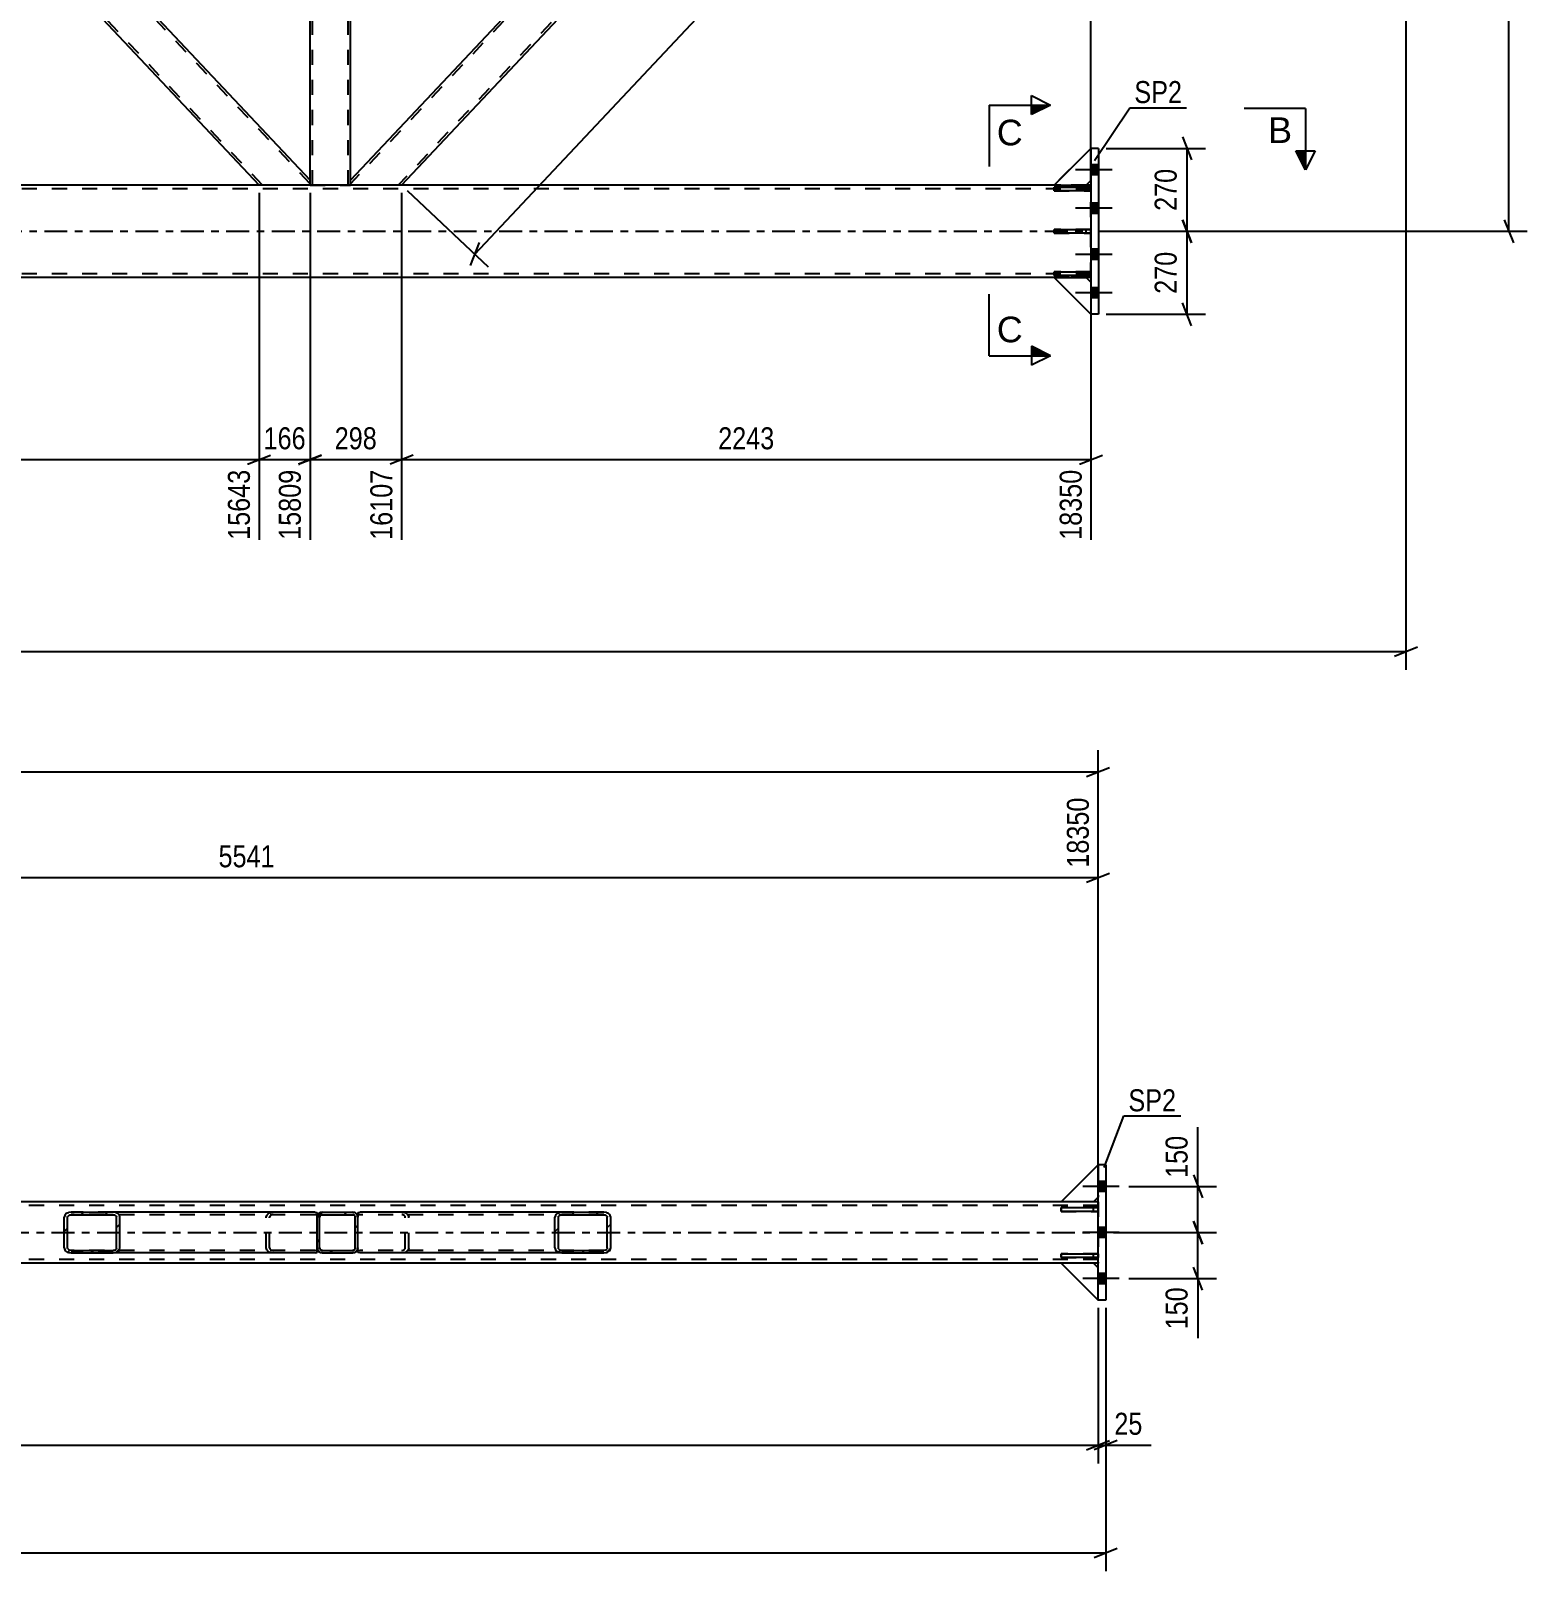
# Model space of a CAD drawing. Header units: millimetres. Extents: x 0 to 1189, y 0 to 841.
# Drawn here: x 717.5 to 912.3, y 331.4 to 532 of the extents above; entities that cross this region are included whole.
import ezdxf

# ---------------------------------------------------------------- set-up
doc = ezdxf.new("R2010")
doc.units = ezdxf.units.MM
doc.linetypes.add('DXK_LINE_DOT2', pattern=[3.9198, 1.9599, -1.9599])
doc.linetypes.add('DXK_LINE_DOT3', pattern=[5.9187, 2.979, -0.9799, 0.9799, -0.9799])
doc.styles.add('Arial', font='ARIAL.TTF', dxfattribs={"height": 0.2})
doc.styles.add('Arial Narrow', font='ARIALN.TTF', dxfattribs={"height": 0.2})

# ---------------------------------------------------------------- blocks, each defined once
blk = doc.blocks.new('Part-405118385-1520 - 1390')
at = {"color": 7, "linetype": 'DXK_LINE_DOT2'}
for p, q in [((759.11, 627.46), (753.83, 627.46)), ((753.83, 626.8), (753.83, 627.46)), ((754.15, 511.86), (754.15, 627.46)), ((758.79, 511.86), (758.79, 627.46)), ((759.11, 626.8), (759.11, 627.46)), ((753.83, 511.86), (753.83, 512.52)), ((753.83, 511.86), (759.11, 511.86)), ((759.11, 511.86), (759.11, 512.52))]:
    blk.add_line(p, q, dxfattribs=at)
at = {"color": 2, "linetype": 'Continuous'}
for p, q in [((753.83, 512.52), (753.83, 626.8)), ((759.11, 512.52), (759.11, 626.8))]:
    blk.add_line(p, q, dxfattribs=at)
blk = doc.blocks.new('Part-405118385-1599 - 1390')
at = {"color": 2, "linetype": 'Continuous'}
for p, q in [((850.67, 506.1), (855.47, 506.1)), ((850.67, 505.62), (850.67, 506.1)), ((855.47, 505.62), (850.67, 505.62)), ((855.47, 506.1), (855.47, 505.62))]:
    blk.add_line(p, q, dxfattribs=at)
at = {"color": 7, "linetype": 'DXK_LINE_DOT2'}
blk.add_line((854.87, 505.62), (854.87, 506.1), dxfattribs=at)
blk = doc.blocks.new('Part-405118385-1535 - 1390')
at = {"color": 7, "linetype": 'DXK_LINE_DOT2'}
for p, q in [((855.47, 511.86), (159.11, 511.86)), ((854.87, 511.86), (850.67, 511.86)), ((855.47, 499.86), (855.47, 511.86)), ((855.47, 511.38), (121.47, 511.38)), ((855.47, 500.34), (121.47, 500.34)), ((855.47, 499.86), (140.72, 499.86)), ((854.87, 499.86), (850.67, 499.86))]:
    blk.add_line(p, q, dxfattribs=at)
at = {"color": 2, "linetype": 'Continuous'}
for p, q in [((850.67, 511.86), (638.47, 511.86)), ((855.47, 511.86), (854.87, 511.86)), ((850.67, 499.86), (168.63, 499.86)), ((855.47, 499.86), (854.87, 499.86))]:
    blk.add_line(p, q, dxfattribs=at)
at = {"color": 7, "linetype": 'DXK_LINE_DOT3'}
blk.add_line((121.47, 505.86), (855.47, 505.86), dxfattribs=at)
blk = doc.blocks.new('Part-405118385-1639 - 1390')
at = {"color": 2, "linetype": 'Continuous'}
for p, q in [((856.47, 516.66), (855.47, 516.66)), ((855.47, 516.66), (855.47, 495.06)), ((856.47, 516.66), (856.47, 495.06)), ((856.47, 495.06), (855.47, 495.06))]:
    blk.add_line(p, q, dxfattribs=at)
blk = doc.blocks.new('Part-405118385-1590 - 1390')
at = {"color": 2, "linetype": 'Continuous'}
for p, q in [((855.47, 516.66), (850.67, 511.86)), ((850.67, 511.86), (854.87, 511.86)), ((854.87, 511.86), (855.47, 512.46))]:
    blk.add_line(p, q, dxfattribs=at)
at = {"color": 7, "linetype": 'DXK_LINE_DOT2'}
blk.add_line((855.47, 512.46), (855.47, 516.66), dxfattribs=at)
blk = doc.blocks.new('Part-405118385-1591 - 1390')
at = {"color": 7, "linetype": 'DXK_LINE_DOT2'}
for p, q in [((855.47, 516.66), (850.67, 511.86)), ((855.47, 512.46), (855.47, 516.66)), ((850.67, 511.86), (854.87, 511.86)), ((854.87, 511.86), (855.47, 512.46))]:
    blk.add_line(p, q, dxfattribs=at)
blk = doc.blocks.new('Part-405118385-1592 - 1390')
at = {"color": 2, "linetype": 'Continuous'}
for p, q in [((855.47, 495.06), (850.67, 499.86)), ((850.67, 499.86), (854.87, 499.86)), ((854.87, 499.86), (855.47, 499.26))]:
    blk.add_line(p, q, dxfattribs=at)
at = {"color": 7, "linetype": 'DXK_LINE_DOT2'}
blk.add_line((855.47, 499.26), (855.47, 495.06), dxfattribs=at)
blk = doc.blocks.new('Part-405118385-1593 - 1390')
at = {"color": 7, "linetype": 'DXK_LINE_DOT2'}
for p, q in [((850.67, 499.86), (854.87, 499.86)), ((855.47, 495.06), (850.67, 499.86)), ((854.87, 499.86), (855.47, 499.26)), ((855.47, 499.26), (855.47, 495.06))]:
    blk.add_line(p, q, dxfattribs=at)
blk = doc.blocks.new('Part-405118385-1594 - 1390')
at = {"color": 7, "linetype": 'DXK_LINE_DOT2'}
for p, q in [((855.47, 500.6), (850.67, 500.6)), ((850.67, 500.6), (850.67, 500.12)), ((850.67, 500.12), (855.47, 500.12)), ((854.87, 500.12), (854.87, 500.6)), ((855.47, 500.12), (855.47, 500.6))]:
    blk.add_line(p, q, dxfattribs=at)
blk = doc.blocks.new('Part-405118385-1595 - 1390')
at = {"color": 7, "linetype": 'DXK_LINE_DOT2'}
for p, q in [((855.47, 511.6), (850.67, 511.6)), ((850.67, 511.6), (850.67, 511.12)), ((854.87, 511.12), (854.87, 511.6)), ((855.47, 511.12), (855.47, 511.6)), ((850.67, 511.12), (855.47, 511.12))]:
    blk.add_line(p, q, dxfattribs=at)
blk = doc.blocks.new('Part-405118385-1596 - 1390')
at = {"color": 7, "linetype": 'DXK_LINE_DOT2'}
for p, q in [((855.47, 506.1), (850.67, 506.1)), ((850.67, 506.1), (850.67, 505.62)), ((850.67, 505.62), (855.47, 505.62)), ((854.87, 505.62), (854.87, 506.1)), ((855.47, 505.62), (855.47, 506.1))]:
    blk.add_line(p, q, dxfattribs=at)
blk = doc.blocks.new('Part-405118385-1597 - 1390')
at = {"color": 2, "linetype": 'Continuous'}
for p, q in [((850.67, 500.6), (855.47, 500.6)), ((850.67, 500.12), (850.67, 500.6)), ((855.47, 500.12), (850.67, 500.12)), ((855.47, 500.6), (855.47, 500.12))]:
    blk.add_line(p, q, dxfattribs=at)
at = {"color": 7, "linetype": 'DXK_LINE_DOT2'}
blk.add_line((854.87, 500.12), (854.87, 500.6), dxfattribs=at)
blk = doc.blocks.new('Part-405118385-1598 - 1390')
at = {"color": 2, "linetype": 'Continuous'}
for p, q in [((850.67, 511.6), (855.47, 511.6)), ((850.67, 511.12), (850.67, 511.6)), ((855.47, 511.6), (855.47, 511.12)), ((855.47, 511.12), (850.67, 511.12))]:
    blk.add_line(p, q, dxfattribs=at)
at = {"color": 7, "linetype": 'DXK_LINE_DOT2'}
blk.add_line((854.87, 511.12), (854.87, 511.6), dxfattribs=at)
blk = doc.blocks.new('Part-405118385-1654 - 1390')
at = {"color": 2, "linetype": 'Continuous'}
for p, q in [((700.1, 569.66), (696.47, 565.8)), ((753.83, 512.52), (700.1, 569.66)), ((747.2, 511.86), (696.47, 565.8)), ((753.83, 511.86), (753.83, 512.52))]:
    blk.add_line(p, q, dxfattribs=at)
at = {"color": 7, "linetype": 'DXK_LINE_DOT2'}
for p, q in [((753.83, 512.05), (699.88, 569.42)), ((696.69, 566.04), (696.71, 566.06)), ((747.64, 511.86), (696.69, 566.04)), ((753.83, 511.86), (747.2, 511.86))]:
    blk.add_line(p, q, dxfattribs=at)
blk = doc.blocks.new('Part-405118385-1749 - 1390')
at = {"color": 7, "linetype": 'DXK_LINE_DOT2'}
for p, q in [((867.64, 627.46), (759.11, 512.05)), ((873.83, 627.26), (765.3, 511.86)), ((873.83, 627.46), (867.2, 627.46)), ((816.47, 573.51), (812.85, 569.66)), ((765.74, 511.86), (759.11, 511.86))]:
    blk.add_line(p, q, dxfattribs=at)
at = {"color": 2, "linetype": 'Continuous'}
for p, q in [((873.83, 626.8), (765.74, 511.86)), ((867.2, 627.46), (816.47, 573.51)), ((873.83, 626.8), (873.83, 627.46)), ((812.85, 569.66), (759.11, 512.52)), ((759.11, 511.86), (759.11, 512.52))]:
    blk.add_line(p, q, dxfattribs=at)
blk = doc.blocks.new('Part-405118385-1759 - 1390')
at = {"color": 7, "linetype": 'DXK_LINE_DOT2'}
for p, q in [((747.64, 627.46), (639.11, 512.05)), ((753.83, 627.26), (645.3, 511.86)), ((753.83, 627.46), (747.2, 627.46)), ((696.47, 573.51), (692.85, 569.66)), ((700.1, 569.66), (696.47, 565.8)), ((645.74, 511.86), (639.11, 511.86))]:
    blk.add_line(p, q, dxfattribs=at)
at = {"color": 2, "linetype": 'Continuous'}
for p, q in [((747.2, 627.46), (696.47, 573.51)), ((753.83, 626.8), (700.1, 569.66)), ((753.83, 626.8), (753.83, 627.46)), ((692.85, 569.66), (639.11, 512.52)), ((696.47, 565.8), (645.74, 511.86)), ((639.11, 511.86), (639.11, 512.52))]:
    blk.add_line(p, q, dxfattribs=at)
blk = doc.blocks.new('Bolt-405118385-1810 - 1390')
at = {"linetype": 'Continuous'}
for points in [[(855.47, 514.52), (855.47, 513.2), (856.47, 513.2), (856.47, 514.52)], [(855.47, 514.52), (855.47, 513.2), (856.47, 513.2), (856.47, 514.52)], [(855.47, 514.52), (855.47, 513.2), (856.47, 513.2), (856.47, 514.52)], [(855.47, 509.52), (855.47, 508.2), (856.47, 508.2), (856.47, 509.52)], [(855.47, 509.52), (855.47, 508.2), (856.47, 508.2), (856.47, 509.52)], [(855.47, 503.52), (855.47, 502.2), (856.47, 502.2), (856.47, 503.52)], [(855.47, 503.52), (855.47, 502.2), (856.47, 502.2), (856.47, 503.52)], [(855.47, 498.52), (855.47, 497.2), (856.47, 497.2), (856.47, 498.52)], [(855.47, 498.52), (855.47, 497.2), (856.47, 497.2), (856.47, 498.52)], [(855.47, 498.52), (855.47, 497.2), (856.47, 497.2), (856.47, 498.52)]]:
    blk.add_hatch(color=1, dxfattribs=at).paths.add_polyline_path(points)
at = {"color": 1, "linetype": 'Continuous'}
for p, q in [((858.23, 513.86), (853.47, 513.86)), ((858.23, 513.86), (853.47, 513.86)), ((858.23, 513.86), (853.47, 513.86)), ((856.47, 514.52), (855.47, 514.52)), ((856.47, 514.52), (855.47, 514.52)), ((856.47, 514.52), (855.47, 514.52)), ((856.47, 513.2), (855.47, 513.2)), ((856.47, 513.2), (855.47, 513.2)), ((856.47, 513.2), (855.47, 513.2)), ((856.47, 509.52), (855.47, 509.52)), ((856.47, 509.52), (855.47, 509.52)), ((858.23, 508.86), (853.47, 508.86)), ((858.23, 508.86), (853.47, 508.86)), ((856.47, 508.2), (855.47, 508.2)), ((856.47, 508.2), (855.47, 508.2)), ((856.47, 503.52), (855.47, 503.52)), ((856.47, 503.52), (855.47, 503.52)), ((858.23, 502.86), (853.47, 502.86)), ((858.23, 502.86), (853.47, 502.86)), ((856.47, 502.2), (855.47, 502.2)), ((856.47, 502.2), (855.47, 502.2)), ((858.23, 497.86), (853.47, 497.86)), ((858.23, 497.86), (853.47, 497.86)), ((858.23, 497.86), (853.47, 497.86)), ((856.47, 498.52), (855.47, 498.52)), ((856.47, 498.52), (855.47, 498.52)), ((856.47, 498.52), (855.47, 498.52)), ((856.47, 497.2), (855.47, 497.2)), ((856.47, 497.2), (855.47, 497.2)), ((856.47, 497.2), (855.47, 497.2))]:
    blk.add_line(p, q, dxfattribs=at)
blk = doc.blocks.new('Part-405118385-3850 - 3654')
at = {"color": 2, "linetype": 'Continuous'}
for p, q in [((856.4, 366.69), (856.4, 384.29)), ((857.4, 384.29), (856.4, 384.29)), ((857.4, 384.29), (857.4, 366.69)), ((857.4, 366.69), (856.4, 366.69))]:
    blk.add_line(p, q, dxfattribs=at)
blk = doc.blocks.new('Part-405118385-3807 - 3654')
at = {"linetype": 'Continuous'}
h = blk.add_hatch(dxfattribs=at)
h.set_pattern_fill('', scale=0.7, style=0, pattern_type=0)
h.set_pattern_definition([(45, (792.4164, 372.8938), (-1.57154, 1.57154), [])])
h.paths.add_polyline_path([(792.08, 372.85), (792.42, 372.89), (792.7, 373.03), (792.89, 373.24), (792.96, 373.49), (792.96, 377.49), (792.89, 377.73), (792.7, 377.94), (792.42, 378.08), (792.08, 378.13), (786.59, 378.13), (786.25, 378.08), (785.97, 377.94), (785.78, 377.73), (785.71, 377.49), (785.71, 373.49), (785.78, 373.24), (785.97, 373.03), (786.25, 372.89), (786.59, 372.85)])
h.paths.add_polyline_path([(786.42, 373.19), (786.28, 373.26), (786.18, 373.36), (786.15, 373.49), (786.15, 377.49), (786.18, 377.61), (786.28, 377.71), (786.42, 377.78), (786.59, 377.81), (792.08, 377.81), (792.25, 377.78), (792.39, 377.71), (792.49, 377.61), (792.52, 377.49), (792.52, 373.49), (792.49, 373.36), (792.39, 373.26), (792.25, 373.19), (792.08, 373.17), (786.59, 373.17)])
at = {"color": 2, "linetype": 'Continuous'}
for p, q in [((760.04, 378.09), (760.3, 378.13)), ((760.04, 378.09), (760.04, 377.49)), ((786.59, 378.13), (760.3, 378.13)), ((785.78, 377.73), (785.71, 377.49)), ((785.71, 373.49), (785.71, 377.49)), ((786.15, 377.49), (786.18, 377.61)), ((786.15, 373.49), (786.15, 377.49)), ((786.59, 378.13), (786.25, 378.08)), ((786.42, 377.78), (786.59, 377.81)), ((786.59, 378.13), (792.08, 378.13)), ((786.59, 377.81), (792.08, 377.81)), ((792.42, 378.08), (792.08, 378.13)), ((792.08, 377.81), (792.25, 377.78)), ((792.49, 377.61), (792.52, 377.49)), ((792.52, 373.49), (792.52, 377.49)), ((792.96, 377.49), (792.89, 377.73)), ((792.96, 373.49), (792.96, 377.49)), ((760.04, 372.89), (760.04, 373.49)), ((785.71, 373.49), (785.78, 373.24)), ((786.18, 373.36), (786.15, 373.49)), ((786.59, 373.17), (786.42, 373.19)), ((786.59, 373.17), (792.08, 373.17)), ((792.25, 373.19), (792.08, 373.17)), ((792.52, 373.49), (792.49, 373.36)), ((792.89, 373.24), (792.96, 373.49)), ((760.04, 372.88), (760.04, 372.89)), ((760.3, 372.85), (760.04, 372.88)), ((786.59, 372.85), (760.3, 372.85)), ((786.25, 372.89), (786.59, 372.85)), ((786.59, 372.85), (792.08, 372.85)), ((792.08, 372.85), (792.42, 372.89))]:
    blk.add_line(p, q, dxfattribs=at)
at = {"color": 7, "linetype": 'DXK_LINE_DOT2'}
for p, q in [((760.04, 378.09), (760.04, 377.74)), ((760.13, 377.78), (760.04, 377.74)), ((760.04, 373.03), (760.04, 377.49)), ((760.3, 377.81), (760.13, 377.78)), ((792.08, 377.81), (760.3, 377.81)), ((765.79, 378.13), (766.12, 378.08)), ((765.96, 377.78), (765.79, 377.81)), ((766.23, 377.49), (766.19, 377.61)), ((766.23, 373.49), (766.23, 377.49)), ((766.6, 377.73), (766.67, 377.49)), ((766.67, 373.49), (766.67, 377.49)), ((792.08, 378.13), (786.59, 378.13)), ((760.04, 373.23), (760.13, 373.19)), ((760.13, 373.19), (760.3, 373.17)), ((792.08, 373.17), (760.3, 373.17)), ((765.79, 373.17), (765.96, 373.19)), ((766.19, 373.36), (766.23, 373.49)), ((766.67, 373.49), (766.6, 373.24)), ((766.12, 372.89), (765.79, 372.85)), ((792.08, 372.85), (786.59, 372.85))]:
    blk.add_line(p, q, dxfattribs=at)
for centre, radius, start, end in [((765.85, 377.39), 0.401, 32.4104, 75.4453), ((765.92, 377.3), 0.802, 32.4104, 75.4453), ((765.85, 373.58), 0.401, 284.5547, 327.5896), ((765.92, 373.67), 0.802, 284.5547, 327.5896)]:
    blk.add_arc(centre, radius, start, end, dxfattribs=at)
at = {"color": 2, "linetype": 'Continuous'}
for centre, radius, start, end in [((786.45, 377.3), 0.802, 104.5547, 147.5896), ((786.52, 377.39), 0.401, 104.5547, 147.5896), ((792.15, 377.39), 0.401, 32.4104, 75.4453), ((792.21, 377.3), 0.802, 32.4104, 75.4453), ((786.45, 373.67), 0.802, 212.4104, 255.4453), ((786.52, 373.58), 0.401, 212.4104, 255.4453), ((792.15, 373.58), 0.401, 284.5547, 327.5896), ((792.21, 373.67), 0.802, 284.5547, 327.5896)]:
    blk.add_arc(centre, radius, start, end, dxfattribs=at)
blk = doc.blocks.new('Part-405118385-3744 - 3654')
at = {"color": 7, "linetype": 'DXK_LINE_DOT2'}
for p, q in [((856.4, 372.73), (851.6, 372.73)), ((851.6, 372.73), (851.6, 372.25)), ((851.6, 372.25), (856.4, 372.25)), ((855.8, 372.25), (855.8, 372.73)), ((856.4, 372.25), (856.4, 372.73))]:
    blk.add_line(p, q, dxfattribs=at)
blk = doc.blocks.new('Part-405118385-3762 - 3654')
at = {"color": 2, "linetype": 'Continuous'}
for p, q in [((855.8, 371.49), (851.6, 371.49)), ((851.6, 371.49), (856.4, 366.69)), ((856.4, 370.89), (855.8, 371.49))]:
    blk.add_line(p, q, dxfattribs=at)
at = {"color": 7, "linetype": 'DXK_LINE_DOT2'}
blk.add_line((856.4, 366.69), (856.4, 370.89), dxfattribs=at)
blk = doc.blocks.new('Part-405118385-3706 - 3654')
at = {"color": 7, "linetype": 'DXK_LINE_DOT2'}
for p, q in [((855.8, 371.49), (851.6, 371.49)), ((851.6, 371.49), (856.4, 366.69)), ((856.4, 370.89), (855.8, 371.49)), ((856.4, 366.69), (856.4, 370.89))]:
    blk.add_line(p, q, dxfattribs=at)
blk = doc.blocks.new('Part-405118385-3738 - 3654')
at = {"color": 2, "linetype": 'Continuous'}
for p, q in [((851.6, 372.25), (851.6, 372.73)), ((851.6, 372.73), (856.4, 372.73)), ((856.4, 372.25), (851.6, 372.25)), ((856.4, 372.73), (856.4, 372.25))]:
    blk.add_line(p, q, dxfattribs=at)
at = {"color": 7, "linetype": 'DXK_LINE_DOT2'}
blk.add_line((855.8, 372.25), (855.8, 372.73), dxfattribs=at)
blk = doc.blocks.new('Part-405118385-3741 - 3654')
at = {"color": 2, "linetype": 'Continuous'}
for p, q in [((851.6, 378.25), (851.6, 378.73)), ((851.6, 378.73), (856.4, 378.73)), ((856.4, 378.25), (851.6, 378.25)), ((856.4, 378.73), (856.4, 378.25))]:
    blk.add_line(p, q, dxfattribs=at)
at = {"color": 7, "linetype": 'DXK_LINE_DOT2'}
blk.add_line((855.8, 378.25), (855.8, 378.73), dxfattribs=at)
blk = doc.blocks.new('Part-405118385-3747 - 3654')
at = {"color": 7, "linetype": 'DXK_LINE_DOT2'}
for p, q in [((856.4, 378.73), (851.6, 378.73)), ((851.6, 378.73), (851.6, 378.25)), ((851.6, 378.25), (856.4, 378.25)), ((855.8, 378.25), (855.8, 378.73)), ((856.4, 378.25), (856.4, 378.73))]:
    blk.add_line(p, q, dxfattribs=at)
blk = doc.blocks.new('Part-405118385-3750 - 3654')
at = {"color": 7, "linetype": 'DXK_LINE_DOT2'}
for p, q in [((851.6, 379.49), (856.4, 384.29)), ((856.4, 384.29), (856.4, 380.09)), ((855.8, 379.49), (851.6, 379.49)), ((856.4, 380.09), (855.8, 379.49))]:
    blk.add_line(p, q, dxfattribs=at)
blk = doc.blocks.new('Part-405118385-3753 - 3654')
at = {"color": 2, "linetype": 'Continuous'}
for p, q in [((851.6, 379.49), (856.4, 384.29)), ((855.8, 379.49), (851.6, 379.49)), ((856.4, 380.09), (855.8, 379.49))]:
    blk.add_line(p, q, dxfattribs=at)
at = {"color": 7, "linetype": 'DXK_LINE_DOT2'}
blk.add_line((856.4, 380.09), (856.4, 384.29), dxfattribs=at)
blk = doc.blocks.new('Part-405118385-3756 - 3654')
at = {"color": 7, "linetype": 'DXK_LINE_DOT2'}
for p, q in [((851.6, 379.49), (856.4, 384.29)), ((856.4, 384.29), (856.4, 380.09)), ((855.8, 379.49), (851.6, 379.49)), ((856.4, 380.09), (855.8, 379.49))]:
    blk.add_line(p, q, dxfattribs=at)
blk = doc.blocks.new('Part-405118385-3759 - 3654')
at = {"color": 7, "linetype": 'DXK_LINE_DOT2'}
for p, q in [((855.8, 371.49), (851.6, 371.49)), ((851.6, 371.49), (856.4, 366.69)), ((856.4, 370.89), (855.8, 371.49)), ((856.4, 366.69), (856.4, 370.89))]:
    blk.add_line(p, q, dxfattribs=at)
blk = doc.blocks.new('Part-405118385-3779 - 3654')
at = {"color": 2, "linetype": 'Continuous'}
for p, q in [((851.6, 379.49), (127.2, 379.49)), ((856.4, 379.49), (855.8, 379.49)), ((851.6, 371.49), (639.4, 371.49)), ((856.4, 371.49), (855.8, 371.49))]:
    blk.add_line(p, q, dxfattribs=at)
at = {"color": 7, "linetype": 'DXK_LINE_DOT2'}
for p, q in [((855.8, 379.49), (851.6, 379.49)), ((856.4, 379.49), (856.4, 371.49)), ((856.4, 379.01), (122.4, 379.01)), ((856.4, 371.97), (122.4, 371.97)), ((855.8, 371.49), (851.6, 371.49))]:
    blk.add_line(p, q, dxfattribs=at)
at = {"color": 7, "linetype": 'DXK_LINE_DOT3'}
blk.add_line((122.4, 375.49), (856.4, 375.49), dxfattribs=at)
blk = doc.blocks.new('Part-405118385-3795 - 3654')
at = {"linetype": 'Continuous'}
h = blk.add_hatch(dxfattribs=at)
h.set_pattern_fill('', scale=0.7, style=0, pattern_type=0)
h.set_pattern_definition([(45, (759.6437, 372.8938), (-1.57154, 1.57154), [])])
h.paths.add_polyline_path([(759.4, 372.85), (759.64, 372.89), (759.85, 373.03), (759.99, 373.24), (760.04, 373.49), (760.04, 377.49), (759.99, 377.73), (759.85, 377.94), (759.64, 378.08), (759.4, 378.13), (755.4, 378.13), (755.15, 378.08), (754.95, 377.94), (754.81, 377.73), (754.76, 377.49), (754.76, 373.49), (754.81, 373.24), (754.95, 373.03), (755.15, 372.89), (755.4, 372.85)])
h.paths.add_polyline_path([(755.28, 373.19), (755.17, 373.26), (755.1, 373.36), (755.08, 373.49), (755.08, 377.49), (755.1, 377.61), (755.17, 377.71), (755.28, 377.78), (755.4, 377.81), (759.4, 377.81), (759.52, 377.78), (759.63, 377.71), (759.69, 377.61), (759.72, 377.49), (759.72, 373.49), (759.69, 373.36), (759.63, 373.26), (759.52, 373.19), (759.4, 373.17), (755.4, 373.17)])
at = {"color": 7, "linetype": 'DXK_LINE_DOT2'}
for p, q in [((754.76, 377.49), (754.81, 377.73)), ((754.76, 373.49), (754.76, 377.49)), ((755.1, 377.61), (755.08, 377.49)), ((755.08, 373.49), (755.08, 377.49)), ((755.15, 378.08), (755.4, 378.13)), ((755.4, 377.81), (755.28, 377.78)), ((755.4, 378.13), (759.4, 378.13)), ((755.4, 377.81), (759.4, 377.81)), ((759.4, 378.13), (759.64, 378.08)), ((759.52, 377.78), (759.4, 377.81)), ((759.72, 377.49), (759.69, 377.61)), ((759.72, 373.49), (759.72, 377.49)), ((759.99, 377.73), (760.04, 377.49)), ((760.04, 373.49), (760.04, 377.49)), ((754.81, 373.24), (754.76, 373.49)), ((755.08, 373.49), (755.1, 373.36)), ((755.28, 373.19), (755.4, 373.17)), ((755.4, 373.17), (759.4, 373.17)), ((759.4, 373.17), (759.52, 373.19)), ((759.69, 373.36), (759.72, 373.49)), ((760.04, 373.49), (759.99, 373.24)), ((755.4, 372.85), (755.15, 372.89)), ((755.4, 372.85), (759.4, 372.85)), ((759.64, 372.89), (759.4, 372.85))]:
    blk.add_line(p, q, dxfattribs=at)
at = {"color": 2, "linetype": 'Continuous'}
for p, q in [((754.81, 377.73), (754.76, 377.49)), ((754.76, 373.49), (754.76, 377.49)), ((755.08, 377.49), (755.1, 377.61)), ((755.08, 373.49), (755.08, 377.49)), ((755.4, 378.13), (755.15, 378.08)), ((755.28, 377.78), (755.4, 377.81)), ((755.4, 378.13), (759.4, 378.13)), ((755.4, 377.81), (759.4, 377.81)), ((759.64, 378.08), (759.4, 378.13)), ((759.4, 377.81), (759.52, 377.78)), ((759.69, 377.61), (759.72, 377.49)), ((759.72, 373.49), (759.72, 377.49)), ((760.04, 377.49), (759.99, 377.73)), ((760.04, 373.49), (760.04, 377.49)), ((754.76, 373.49), (754.81, 373.24)), ((755.1, 373.36), (755.08, 373.49)), ((755.4, 373.17), (755.28, 373.19)), ((755.4, 373.17), (759.4, 373.17)), ((759.52, 373.19), (759.4, 373.17)), ((759.72, 373.49), (759.69, 373.36)), ((759.99, 373.24), (760.04, 373.49)), ((755.15, 372.89), (755.4, 372.85)), ((755.4, 372.85), (759.4, 372.85)), ((759.4, 372.85), (759.64, 372.89))]:
    blk.add_line(p, q, dxfattribs=at)
at = {"color": 7, "linetype": 'DXK_LINE_DOT2'}
for centre, radius, start, end in [((755.4, 377.49), 0.64, 112.5, 157.5), ((755.4, 377.49), 0.32, 112.5, 157.5), ((759.4, 377.49), 0.32, 22.5, 67.5), ((759.4, 377.49), 0.64, 22.5, 67.5), ((755.4, 373.49), 0.64, 202.5, 247.5), ((755.4, 373.49), 0.32, 202.5, 247.5), ((759.4, 373.49), 0.32, 292.5, 337.5), ((759.4, 373.49), 0.64, 292.5, 337.5)]:
    blk.add_arc(centre, radius, start, end, dxfattribs=at)
at = {"color": 2, "linetype": 'Continuous'}
for centre, radius, start, end in [((755.4, 377.49), 0.64, 112.5, 157.5), ((755.4, 377.49), 0.32, 112.5, 157.5), ((759.4, 377.49), 0.32, 22.5, 67.5), ((759.4, 377.49), 0.64, 22.5, 67.5), ((755.4, 373.49), 0.64, 202.5, 247.5), ((755.4, 373.49), 0.32, 202.5, 247.5), ((759.4, 373.49), 0.32, 292.5, 337.5), ((759.4, 373.49), 0.64, 292.5, 337.5)]:
    blk.add_arc(centre, radius, start, end, dxfattribs=at)
blk = doc.blocks.new('Bolt-405118385-3870 - 3654')
at = {"linetype": 'Continuous'}
for points in [[(856.4, 382.15), (856.4, 380.83), (857.4, 380.83), (857.4, 382.15)], [(856.4, 382.15), (856.4, 380.83), (857.4, 380.83), (857.4, 382.15)], [(856.4, 382.15), (856.4, 380.83), (857.4, 380.83), (857.4, 382.15)], [(856.4, 382.15), (856.4, 380.83), (857.4, 380.83), (857.4, 382.15)], [(856.4, 376.15), (856.4, 374.83), (857.4, 374.83), (857.4, 376.15)], [(856.4, 376.15), (856.4, 374.83), (857.4, 374.83), (857.4, 376.15)], [(856.4, 370.15), (856.4, 368.83), (857.4, 368.83), (857.4, 370.15)], [(856.4, 370.15), (856.4, 368.83), (857.4, 368.83), (857.4, 370.15)], [(856.4, 370.15), (856.4, 368.83), (857.4, 368.83), (857.4, 370.15)], [(856.4, 370.15), (856.4, 368.83), (857.4, 368.83), (857.4, 370.15)]]:
    blk.add_hatch(color=1, dxfattribs=at).paths.add_polyline_path(points)
at = {"color": 1, "linetype": 'Continuous'}
for p, q in [((859.16, 381.49), (854.4, 381.49)), ((859.16, 381.49), (854.4, 381.49)), ((859.16, 381.49), (854.4, 381.49)), ((859.16, 381.49), (854.4, 381.49)), ((857.4, 382.15), (856.4, 382.15)), ((857.4, 382.15), (856.4, 382.15)), ((857.4, 382.15), (856.4, 382.15)), ((857.4, 382.15), (856.4, 382.15)), ((857.4, 380.83), (856.4, 380.83)), ((857.4, 380.83), (856.4, 380.83)), ((857.4, 380.83), (856.4, 380.83)), ((857.4, 380.83), (856.4, 380.83)), ((859.16, 375.49), (854.4, 375.49)), ((859.16, 375.49), (854.4, 375.49)), ((857.4, 376.15), (856.4, 376.15)), ((857.4, 376.15), (856.4, 376.15)), ((857.4, 374.83), (856.4, 374.83)), ((857.4, 374.83), (856.4, 374.83)), ((859.16, 369.49), (854.4, 369.49)), ((859.16, 369.49), (854.4, 369.49)), ((859.16, 369.49), (854.4, 369.49)), ((859.16, 369.49), (854.4, 369.49)), ((857.4, 370.15), (856.4, 370.15)), ((857.4, 370.15), (856.4, 370.15)), ((857.4, 370.15), (856.4, 370.15)), ((857.4, 370.15), (856.4, 370.15)), ((857.4, 368.83), (856.4, 368.83)), ((857.4, 368.83), (856.4, 368.83)), ((857.4, 368.83), (856.4, 368.83)), ((857.4, 368.83), (856.4, 368.83))]:
    blk.add_line(p, q, dxfattribs=at)
blk = doc.blocks.new('Part-405118385-3845 - 3654')
at = {"linetype": 'Continuous'}
h = blk.add_hatch(dxfattribs=at)
h.set_pattern_fill('', scale=0.7, style=0, pattern_type=0)
h.set_pattern_definition([(45, (728.5445, 372.8938), (-1.57154, 1.57154), [])])
h.paths.add_polyline_path([(728.21, 372.85), (728.54, 372.89), (728.83, 373.03), (729.02, 373.24), (729.09, 373.49), (729.09, 377.49), (729.02, 377.73), (728.83, 377.94), (728.54, 378.08), (728.21, 378.13), (722.72, 378.13), (722.38, 378.08), (722.1, 377.94), (721.91, 377.73), (721.84, 377.49), (721.84, 373.49), (721.91, 373.24), (722.1, 373.03), (722.38, 372.89), (722.72, 372.85)])
h.paths.add_polyline_path([(722.55, 373.19), (722.41, 373.26), (722.31, 373.36), (722.28, 373.49), (722.28, 377.49), (722.31, 377.61), (722.41, 377.71), (722.55, 377.78), (722.72, 377.81), (728.21, 377.81), (728.38, 377.78), (728.52, 377.71), (728.61, 377.61), (728.65, 377.49), (728.65, 373.49), (728.61, 373.36), (728.52, 373.26), (728.38, 373.19), (728.21, 373.17), (722.72, 373.17)])
at = {"color": 2, "linetype": 'Continuous'}
for p, q in [((721.91, 377.73), (721.84, 377.49)), ((721.84, 373.49), (721.84, 377.49)), ((722.28, 377.49), (722.31, 377.61)), ((722.28, 373.49), (722.28, 377.49)), ((722.72, 378.13), (722.38, 378.08)), ((722.55, 377.78), (722.72, 377.81)), ((722.72, 378.13), (728.21, 378.13)), ((722.72, 377.81), (728.21, 377.81)), ((754.5, 378.13), (728.21, 378.13)), ((728.54, 378.08), (728.21, 378.13)), ((728.21, 377.81), (728.38, 377.78)), ((728.61, 377.61), (728.65, 377.49)), ((728.65, 373.49), (728.65, 377.49)), ((729.09, 377.49), (729.02, 377.73)), ((729.09, 373.49), (729.09, 377.49)), ((754.5, 378.13), (754.76, 378.09)), ((754.76, 378.09), (754.76, 378.08)), ((754.76, 378.08), (754.76, 377.94)), ((754.76, 377.94), (754.76, 377.49)), ((721.84, 373.49), (721.91, 373.24)), ((722.31, 373.36), (722.28, 373.49)), ((722.72, 373.17), (722.55, 373.19)), ((722.72, 373.17), (728.21, 373.17)), ((728.38, 373.19), (728.21, 373.17)), ((728.65, 373.49), (728.61, 373.36)), ((729.02, 373.24), (729.09, 373.49)), ((754.76, 372.88), (754.76, 373.49)), ((722.38, 372.89), (722.72, 372.85)), ((722.72, 372.85), (728.21, 372.85)), ((728.21, 372.85), (728.54, 372.89)), ((754.5, 372.85), (728.21, 372.85)), ((754.5, 372.85), (754.76, 372.88))]:
    blk.add_line(p, q, dxfattribs=at)
at = {"color": 7, "linetype": 'DXK_LINE_DOT2'}
for p, q in [((728.21, 378.13), (722.72, 378.13)), ((754.5, 377.81), (722.72, 377.81)), ((748.13, 377.49), (748.2, 377.73)), ((748.13, 373.49), (748.13, 377.49)), ((748.6, 377.61), (748.57, 377.49)), ((748.57, 373.49), (748.57, 377.49)), ((748.67, 378.08), (749.01, 378.13)), ((749.01, 377.81), (748.84, 377.78)), ((754.67, 377.78), (754.5, 377.81)), ((754.76, 377.74), (754.67, 377.78)), ((754.76, 377.94), (754.76, 377.74)), ((754.76, 373.49), (754.76, 377.73)), ((754.5, 373.17), (722.72, 373.17)), ((748.2, 373.24), (748.13, 373.49)), ((748.57, 373.49), (748.6, 373.36)), ((748.84, 373.19), (749.01, 373.17)), ((754.5, 373.17), (754.67, 373.19)), ((754.67, 373.19), (754.76, 373.23)), ((728.21, 372.85), (722.72, 372.85)), ((749.01, 372.85), (748.67, 372.89))]:
    blk.add_line(p, q, dxfattribs=at)
at = {"color": 2, "linetype": 'Continuous'}
for centre, radius, start, end in [((722.58, 377.3), 0.802, 104.5547, 147.5895), ((722.65, 377.39), 0.401, 104.5547, 147.5895), ((728.28, 377.39), 0.401, 32.4105, 75.4453), ((728.34, 377.3), 0.802, 32.4105, 75.4453), ((722.58, 373.67), 0.802, 212.4105, 255.4453), ((722.65, 373.58), 0.401, 212.4105, 255.4453), ((728.28, 373.58), 0.401, 284.5547, 327.5895), ((728.34, 373.67), 0.802, 284.5547, 327.5895)]:
    blk.add_arc(centre, radius, start, end, dxfattribs=at)
at = {"color": 7, "linetype": 'DXK_LINE_DOT2'}
for centre, radius, start, end in [((748.88, 377.3), 0.802, 104.5547, 147.5895), ((748.94, 377.39), 0.401, 104.5547, 147.5895), ((748.88, 373.67), 0.802, 212.4105, 255.4453), ((748.94, 373.58), 0.401, 212.4105, 255.4453)]:
    blk.add_arc(centre, radius, start, end, dxfattribs=at)
blk = doc.blocks.new('StraightDimension-405118385-2707 - 1390')
at = {"color": 7, "linetype": 'Continuous'}
for p, q in [((856.47, 505.86), (870.38, 505.86)), ((867.38, 507.36), (868.58, 504.36)), ((867.98, 495.06), (867.98, 505.86)), ((868.58, 493.56), (867.38, 496.56)), ((857.47, 495.06), (870.38, 495.06))]:
    blk.add_line(p, q, dxfattribs=at)
at = {"color": 0}
blk.add_wipeout([(867.23, 503.8), (863.03, 503.8), (863.03, 497.12), (867.23, 497.12)], dxfattribs=at)
at = {"color": 3, "style": 'Arial Narrow'}
blk.add_text('270', height=2.863, rotation=90.0002, dxfattribs=at).set_placement((866.63, 497.72))
blk = doc.blocks.new('StraightDimension-405118385-2658 - 1390')
at = {"color": 7, "linetype": 'Continuous'}
for p, q in [((895.47, 626.46), (895.47, 567.45)), ((855.47, 512.86), (855.47, 572.7)), ((856.97, 570.45), (853.97, 569.25)), ((855.47, 569.85), (895.47, 569.85)), ((893.97, 569.25), (896.97, 570.45))]:
    blk.add_line(p, q, dxfattribs=at)
at = {"color": 0}
blk.add_wipeout([(879.73, 570.6), (879.73, 574.8), (871.21, 574.8), (871.21, 570.6)], dxfattribs=at)
at = {"color": 3, "style": 'Arial Narrow'}
blk.add_text('1000', height=2.863, dxfattribs=at).set_placement((871.81, 571.2))
blk = doc.blocks.new('StraightDimension-405118385-2538 - 1390')
at = {"color": 7, "linetype": 'Continuous'}
for p, q in [((747.2, 510.86), (747.2, 465.69)), ((753.83, 510.86), (753.83, 465.69)), ((745.7, 475.53), (748.7, 476.73)), ((747.2, 476.13), (753.83, 476.13)), ((755.33, 476.73), (752.33, 475.53))]:
    blk.add_line(p, q, dxfattribs=at)
at = {"color": 0}
blk.add_wipeout([(753.86, 476.88), (753.86, 481.08), (747.18, 481.08), (747.18, 476.88)], dxfattribs=at)
at = {"color": 0, "linetype": 'Continuous'}
blk.add_wipeout([(753.23, 475.43), (749.03, 475.43), (749.03, 465.09), (753.23, 465.09)], dxfattribs=at)
at = {"color": 3, "style": 'Arial Narrow'}
blk.add_text('166', height=2.863, dxfattribs=at).set_placement((747.78, 477.48))
at = {"color": 3, "linetype": 'Continuous', "style": 'Arial Narrow'}
blk.add_text('15809', height=2.863, rotation=90.0002, dxfattribs=at).set_placement((752.63, 465.69))
blk = doc.blocks.new('StraightDimension-405118385-2260 - 1390')
at = {"color": 7, "linetype": 'Continuous'}
for p, q in [((874.56, 626.77), (885.44, 616.54)), ((775.27, 502.9), (883.69, 618.19)), ((883.1, 616.68), (884.28, 619.69)), ((766.47, 511.17), (777.01, 501.25)), ((775.86, 504.4), (774.68, 501.39))]:
    blk.add_line(p, q, dxfattribs=at)
at = {"color": 0}
blk.add_wipeout([(831.85, 564.16), (828.79, 567.03), (822.96, 560.83), (826.02, 557.96)], dxfattribs=at)
at = {"color": 3, "style": 'Arial Narrow'}
blk.add_text('3957', height=2.863, rotation=46.7591, dxfattribs=at).set_placement((825.99, 558.8))
blk = doc.blocks.new('StraightDimension-405118385-2522 - 1390')
at = {"color": 7, "linetype": 'Continuous'}
for p, q in [((645.74, 510.86), (645.74, 465.69)), ((747.2, 510.86), (747.2, 465.69)), ((647.24, 476.73), (644.24, 475.53)), ((645.74, 476.13), (747.2, 476.13)), ((745.7, 475.53), (748.7, 476.73))]:
    blk.add_line(p, q, dxfattribs=at)
at = {"color": 0}
blk.add_wipeout([(700.73, 476.88), (700.73, 481.08), (692.21, 481.08), (692.21, 476.88)], dxfattribs=at)
at = {"color": 0, "linetype": 'Continuous'}
blk.add_wipeout([(746.6, 475.43), (742.4, 475.43), (742.4, 465.09), (746.6, 465.09)], dxfattribs=at)
at = {"color": 3, "style": 'Arial Narrow'}
blk.add_text('2537', height=2.863, dxfattribs=at).set_placement((692.81, 477.48))
at = {"color": 3, "linetype": 'Continuous', "style": 'Arial Narrow'}
blk.add_text('15643', height=2.863, rotation=90.0002, dxfattribs=at).set_placement((746, 465.69))
blk = doc.blocks.new('StraightDimension-405118385-2551 - 1390')
at = {"color": 7, "linetype": 'Continuous'}
for p, q in [((753.83, 510.86), (753.83, 465.69)), ((765.74, 510.86), (765.74, 465.69)), ((752.33, 475.53), (755.33, 476.73)), ((753.83, 476.13), (765.74, 476.13)), ((767.24, 476.73), (764.24, 475.53))]:
    blk.add_line(p, q, dxfattribs=at)
at = {"color": 0}
blk.add_wipeout([(763.13, 476.88), (763.13, 481.08), (756.44, 481.08), (756.44, 476.88)], dxfattribs=at)
at = {"color": 0, "linetype": 'Continuous'}
blk.add_wipeout([(765.14, 475.43), (760.94, 475.43), (760.94, 465.09), (765.14, 465.09)], dxfattribs=at)
at = {"color": 3, "style": 'Arial Narrow'}
blk.add_text('298', height=2.863, dxfattribs=at).set_placement((757.04, 477.48))
at = {"color": 3, "linetype": 'Continuous', "style": 'Arial Narrow'}
blk.add_text('16107', height=2.863, rotation=90.0002, dxfattribs=at).set_placement((764.54, 465.69))
blk = doc.blocks.new('StraightDimension-405118385-2564 - 1390')
at = {"color": 7, "linetype": 'Continuous'}
for p, q in [((765.74, 510.86), (765.74, 465.69)), ((855.47, 498.86), (855.47, 465.69)), ((767.24, 476.73), (764.24, 475.53)), ((765.74, 476.13), (855.47, 476.13)), ((853.97, 475.53), (856.97, 476.73))]:
    blk.add_line(p, q, dxfattribs=at)
at = {"color": 0}
blk.add_wipeout([(814.86, 476.88), (814.86, 481.08), (806.35, 481.08), (806.35, 476.88)], dxfattribs=at)
at = {"color": 0, "linetype": 'Continuous'}
blk.add_wipeout([(854.87, 475.43), (850.67, 475.43), (850.67, 465.09), (854.87, 465.09)], dxfattribs=at)
at = {"color": 3, "style": 'Arial Narrow'}
blk.add_text('2243', height=2.863, dxfattribs=at).set_placement((806.95, 477.48))
at = {"color": 3, "linetype": 'Continuous', "style": 'Arial Narrow'}
blk.add_text('18350', height=2.863, rotation=90.0002, dxfattribs=at).set_placement((854.27, 465.69))
blk = doc.blocks.new('StraightDimension-405118385-2690 - 1390')
at = {"color": 7, "linetype": 'Continuous'}
for p, q in [((910.45, 631.96), (909.25, 634.96)), ((896.47, 633.46), (912.25, 633.46)), ((909.85, 505.86), (909.85, 633.46)), ((856.47, 505.86), (912.25, 505.86)), ((909.25, 507.36), (910.45, 504.36))]:
    blk.add_line(p, q, dxfattribs=at)
at = {"color": 0}
blk.add_wipeout([(909.1, 573.91), (904.9, 573.91), (904.9, 565.4), (909.1, 565.4)], dxfattribs=at)
at = {"color": 3, "style": 'Arial Narrow'}
blk.add_text('3190', height=2.863, rotation=90.0002, dxfattribs=at).set_placement((908.5, 566))
blk = doc.blocks.new('StraightDimension-405118385-2698 - 1390')
at = {"color": 7, "linetype": 'Continuous'}
for p, q in [((867.38, 518.16), (868.58, 515.16)), ((857.47, 516.66), (870.38, 516.66)), ((867.98, 505.86), (867.98, 516.66)), ((856.47, 505.86), (870.38, 505.86)), ((868.58, 504.36), (867.38, 507.36))]:
    blk.add_line(p, q, dxfattribs=at)
at = {"color": 0}
blk.add_wipeout([(867.23, 514.6), (863.03, 514.6), (863.03, 507.92), (867.23, 507.92)], dxfattribs=at)
at = {"color": 3, "style": 'Arial Narrow'}
blk.add_text('270', height=2.863, rotation=90.0002, dxfattribs=at).set_placement((866.63, 508.52))
blk = doc.blocks.new('StraightDimension-405118385-2977 - 1390')
at = {"color": 7, "linetype": 'Continuous'}
for p, q in [((896.47, 626.46), (896.47, 448.76)), ((894.97, 450.56), (897.97, 451.76)), ((120.47, 451.16), (896.47, 451.16))]:
    blk.add_line(p, q, dxfattribs=at)
blk = doc.blocks.new('StraightDimension-405118385-3976 - 3654')
at = {"color": 7, "linetype": 'Continuous'}
for p, q in [((634.76, 382.79), (634.76, 432.15)), ((856.4, 380.49), (856.4, 432.15)), ((636.26, 422.3), (633.26, 421.1)), ((634.76, 421.7), (856.4, 421.7)), ((854.9, 421.1), (857.9, 422.3))]:
    blk.add_line(p, q, dxfattribs=at)
at = {"color": 0, "linetype": 'Continuous'}
blk.add_wipeout([(855.8, 432.75), (851.6, 432.75), (851.6, 422.4), (855.8, 422.4)], dxfattribs=at)
at = {"color": 0}
blk.add_wipeout([(749.83, 422.45), (749.83, 426.65), (741.32, 426.65), (741.32, 422.45)], dxfattribs=at)
at = {"color": 3, "linetype": 'Continuous', "style": 'Arial Narrow'}
blk.add_text('18350', height=2.863, rotation=90.0002, dxfattribs=at).set_placement((855.2, 423))
at = {"color": 3, "style": 'Arial Narrow'}
blk.add_text('5541', height=2.863, dxfattribs=at).set_placement((741.92, 423.05))
blk = doc.blocks.new('StraightDimension-405118385-3952 - 3654')
at = {"color": 7, "linetype": 'Continuous'}
for p, q in [((856.4, 380.49), (856.4, 438.31)), ((144.64, 435.46), (856.4, 435.46)), ((854.9, 434.86), (857.9, 436.06))]:
    blk.add_line(p, q, dxfattribs=at)
blk = doc.blocks.new('StraightDimension-405118385-4017 - 3654')
at = {"color": 7, "linetype": 'Continuous'}
for p, q in [((857.4, 365.69), (857.4, 331.39)), ((121.4, 333.79), (857.4, 333.79)), ((855.9, 333.19), (858.9, 334.39))]:
    blk.add_line(p, q, dxfattribs=at)
blk = doc.blocks.new('StraightDimension-405118385-4045 - 3654')
at = {"color": 7, "linetype": 'Continuous'}
for p, q in [((856.4, 365.69), (856.4, 345.41)), ((857.4, 365.69), (857.4, 345.41)), ((854.9, 347.21), (857.9, 348.41)), ((858.9, 348.41), (855.9, 347.21)), ((856.4, 347.81), (857.4, 347.81))]:
    blk.add_line(p, q, dxfattribs=at)
at = {"color": 0}
blk.add_wipeout([(862.78, 348.56), (862.78, 352.76), (857.92, 352.76), (857.92, 348.56)], dxfattribs=at)
at = {"color": 7, "linetype": 'Continuous'}
blk.add_line((857.4, 347.81), (863.3, 347.81), dxfattribs=at)
blk.add_line((857.4, 347.81), (863.3, 347.81), dxfattribs=at)
at = {"color": 3, "style": 'Arial Narrow'}
blk.add_text('25', height=2.863, dxfattribs=at).set_placement((858.52, 349.16))
blk = doc.blocks.new('StraightDimension-405118385-4062 - 3654')
at = {"color": 7, "linetype": 'Continuous'}
for p, q in [((856.4, 365.69), (856.4, 345.41)), ((122.4, 347.81), (856.4, 347.81)), ((854.9, 347.21), (857.9, 348.41))]:
    blk.add_line(p, q, dxfattribs=at)
blk = doc.blocks.new('StraightDimension-405118385-47654 - 3654')
at = {"color": 7, "linetype": 'Continuous'}
for p, q in [((860.4, 381.49), (871.8, 381.49)), ((868.8, 382.99), (870, 379.99)), ((869.4, 375.49), (869.4, 381.49)), ((858.4, 375.49), (871.8, 375.49)), ((870, 373.99), (868.8, 376.99))]:
    blk.add_line(p, q, dxfattribs=at)
at = {"color": 0}
blk.add_wipeout([(868.65, 388.69), (864.45, 388.69), (864.45, 382.01), (868.65, 382.01)], dxfattribs=at)
at = {"color": 7, "linetype": 'Continuous'}
blk.add_line((869.4, 381.49), (869.4, 389.22), dxfattribs=at)
blk.add_line((869.4, 381.49), (869.4, 389.22), dxfattribs=at)
at = {"color": 3, "style": 'Arial Narrow'}
blk.add_text('150', height=2.863, rotation=90.0002, dxfattribs=at).set_placement((868.05, 382.61))
blk = doc.blocks.new('StraightDimension-405118385-47655 - 3654')
at = {"color": 7, "linetype": 'Continuous'}
for p, q in [((858.4, 375.49), (871.8, 375.49)), ((868.8, 376.99), (870, 373.99)), ((869.4, 369.49), (869.4, 375.49)), ((860.4, 369.49), (871.8, 369.49)), ((870, 367.99), (868.8, 370.99))]:
    blk.add_line(p, q, dxfattribs=at)
at = {"color": 0}
blk.add_wipeout([(868.65, 368.96), (864.45, 368.96), (864.45, 362.28), (868.65, 362.28)], dxfattribs=at)
at = {"color": 7, "linetype": 'Continuous'}
blk.add_line((869.4, 369.49), (869.4, 361.75), dxfattribs=at)
blk.add_line((869.4, 369.49), (869.4, 361.75), dxfattribs=at)
at = {"color": 3, "style": 'Arial Narrow'}
blk.add_text('150', height=2.863, rotation=90.0002, dxfattribs=at).set_placement((868.05, 362.88))
blk = doc.blocks.new('SectionMark-405118385-3114 - 1390')
at = {"linetype": 'Continuous'}
for points in [[(847.72, 521.05), (847.72, 522.3), (850.22, 522.3)], [(847.72, 489.66), (847.72, 490.91), (850.22, 489.66)]]:
    blk.add_hatch(color=6, dxfattribs=at).paths.add_polyline_path(points)
at = {"color": 6, "linetype": 'Continuous'}
for p, q in [((847.72, 521.05), (847.72, 523.55)), ((847.72, 523.55), (850.22, 522.3)), ((842.22, 522.3), (850.22, 522.3)), ((850.22, 522.3), (847.72, 521.05)), ((842.22, 489.66), (850.22, 489.66)), ((850.22, 489.66), (847.72, 490.91)), ((847.72, 490.91), (847.72, 488.41)), ((850.22, 489.66), (847.72, 488.41))]:
    blk.add_line(p, q, dxfattribs=at)
at = {"color": 0, "linetype": 'Continuous'}
for points in [[(846.59, 517.05), (846.59, 520.55), (843.22, 520.55), (843.22, 517.05)], [(846.59, 491.41), (846.59, 494.91), (843.22, 494.91), (843.22, 491.41)]]:
    blk.add_wipeout(points, dxfattribs=at)
at = {"color": 6, "linetype": 'Continuous'}
for p, q in [((842.22, 522.3), (842.22, 514.3)), ((842.22, 489.66), (842.22, 497.66))]:
    blk.add_line(p, q, dxfattribs=at)
at = {"color": 3, "linetype": 'Continuous', "style": 'Arial'}
for p in [(843.22, 517.05), (843.22, 491.41)]:
    blk.add_text('C', height=3.34, dxfattribs=at).set_placement(p)
blk = doc.blocks.new('Mark-405118385-1635 - 1390')
at = {"color": 0}
blk.add_wipeout([(867.33, 522.56), (867.33, 525.56), (861.12, 525.56), (861.12, 522.56)], dxfattribs=at)
blk.add_wipeout([(867.33, 522.56), (867.33, 525.56), (861.12, 525.56), (861.12, 522.56)], dxfattribs=at)
at = {"color": 30, "linetype": 'Continuous'}
for p, q in [((855.92, 515.1), (860.52, 521.96)), ((860.52, 521.96), (867.93, 521.96))]:
    blk.add_line(p, q, dxfattribs=at)
at = {"color": 3, "style": 'Arial Narrow'}
blk.add_text('SP2', height=2.863, dxfattribs=at).set_placement((861.12, 522.56))
blk = doc.blocks.new('SectionMark-405118385-3150 - 1390')
at = {"color": 6, "linetype": 'Continuous'}
for p in [(883.4, 521.86), (884.65, 516.36)]:
    blk.add_line(p, (883.4, 513.86), dxfattribs=at)
at = {"color": 0, "linetype": 'Continuous'}
blk.add_wipeout([(881.65, 517.36), (881.65, 520.86), (878.54, 520.86), (878.54, 517.36)], dxfattribs=at)
at = {"linetype": 'Continuous'}
blk.add_hatch(color=6, dxfattribs=at).paths.add_polyline_path([(882.15, 516.36), (883.4, 516.36), (883.4, 513.86)])
at = {"color": 6, "linetype": 'Continuous'}
for p, q in [((883.4, 521.86), (875.4, 521.86)), ((882.15, 516.36), (884.65, 516.36)), ((883.4, 513.86), (882.15, 516.36))]:
    blk.add_line(p, q, dxfattribs=at)
at = {"color": 3, "linetype": 'Continuous', "style": 'Arial'}
blk.add_text('B', height=3.34, dxfattribs=at).set_placement((878.54, 517.36))
blk = doc.blocks.new('Mark-405118385-3846 - 3654')
at = {"color": 0}
blk.add_wipeout([(866.56, 391.28), (866.56, 394.28), (860.35, 394.28), (860.35, 391.28)], dxfattribs=at)
blk.add_wipeout([(866.56, 391.28), (866.56, 394.28), (860.35, 394.28), (860.35, 391.28)], dxfattribs=at)
at = {"color": 30, "linetype": 'Continuous'}
for p, q in [((857.18, 383.95), (859.75, 390.68)), ((859.75, 390.68), (867.16, 390.68))]:
    blk.add_line(p, q, dxfattribs=at)
at = {"color": 3, "style": 'Arial Narrow'}
blk.add_text('SP2', height=2.863, dxfattribs=at).set_placement((860.35, 391.28))

msp = doc.modelspace()

# ---------------------------------------------------------------- block references
for name in ['Part-405118385-1759 - 1390', 'Part-405118385-1520 - 1390', 'Part-405118385-1749 - 1390', 'Part-405118385-1654 - 1390', 'Part-405118385-1590 - 1390', 'Part-405118385-1591 - 1390', 'Part-405118385-1639 - 1390', 'Bolt-405118385-1810 - 1390', 'Part-405118385-1535 - 1390', 'Part-405118385-1595 - 1390', 'Part-405118385-1598 - 1390', 'Part-405118385-1599 - 1390', 'Part-405118385-1596 - 1390', 'Part-405118385-1594 - 1390', 'Part-405118385-1597 - 1390', 'Part-405118385-1592 - 1390', 'Part-405118385-1593 - 1390', 'Part-405118385-3750 - 3654', 'Part-405118385-3753 - 3654', 'Part-405118385-3756 - 3654', 'Part-405118385-3850 - 3654', 'Bolt-405118385-3870 - 3654', 'Part-405118385-3779 - 3654', 'Part-405118385-3845 - 3654', 'Part-405118385-3795 - 3654', 'Part-405118385-3807 - 3654', 'Part-405118385-3741 - 3654', 'Part-405118385-3747 - 3654', 'Part-405118385-3744 - 3654', 'Part-405118385-3738 - 3654', 'Part-405118385-3762 - 3654', 'Part-405118385-3706 - 3654', 'Part-405118385-3759 - 3654']:
    msp.add_blockref(name, (0, 0))

# ---------------------------------------------------------------- next in the draw order: block references
for name in ['StraightDimension-405118385-2658 - 1390', 'StraightDimension-405118385-2538 - 1390', 'StraightDimension-405118385-2707 - 1390', 'StraightDimension-405118385-3976 - 3654', 'StraightDimension-405118385-4017 - 3654']:
    msp.add_blockref(name, (0, 0))

# ---------------------------------------------------------------- next in the draw order: block references
for name in ['StraightDimension-405118385-2260 - 1390', 'StraightDimension-405118385-2522 - 1390', 'StraightDimension-405118385-3952 - 3654', 'StraightDimension-405118385-4045 - 3654']:
    msp.add_blockref(name, (0, 0))

# ---------------------------------------------------------------- next in the draw order: block references
for name in ['StraightDimension-405118385-2551 - 1390', 'StraightDimension-405118385-47654 - 3654', 'StraightDimension-405118385-4062 - 3654']:
    msp.add_blockref(name, (0, 0))

# ---------------------------------------------------------------- next in the draw order: block references
for name in ['StraightDimension-405118385-2564 - 1390', 'Mark-405118385-3846 - 3654', 'StraightDimension-405118385-47655 - 3654']:
    msp.add_blockref(name, (0, 0))

# ---------------------------------------------------------------- next in the draw order: block references
msp.add_blockref('StraightDimension-405118385-2690 - 1390', (0, 0))

# ---------------------------------------------------------------- next in the draw order: block references
msp.add_blockref('StraightDimension-405118385-2698 - 1390', (0, 0))

# ---------------------------------------------------------------- next in the draw order: block references
msp.add_blockref('StraightDimension-405118385-2977 - 1390', (0, 0))

# ---------------------------------------------------------------- next in the draw order: block references
for name in ['Mark-405118385-1635 - 1390', 'SectionMark-405118385-3114 - 1390']:
    msp.add_blockref(name, (0, 0))

# ---------------------------------------------------------------- next in the draw order: block references
msp.add_blockref('SectionMark-405118385-3150 - 1390', (0, 0))

doc.saveas('drawing.dxf')
